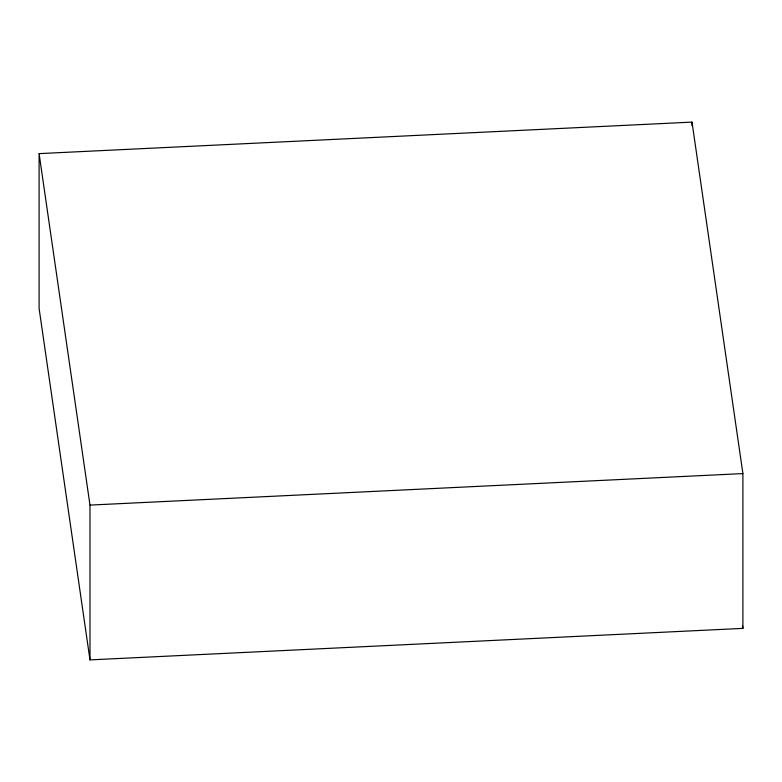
<?xml version="1.0" encoding="UTF-8"?>
<svg xmlns="http://www.w3.org/2000/svg" width="782" height="782" viewBox="0 0 782 782"><rect width="100%" height="100%" fill="white"/><g stroke="black" fill="none" stroke-linecap="round" stroke-linejoin="round"><path stroke-width="1.17" d="M39.1 153.624L692.011 122.109L742.9 473.589L742.9 628.376L89.989 659.891L39.1 308.411L39.1 153.624L89.989 505.094L89.989 659.891M89.989 505.094L742.9 473.589M742.548 625.962L742.9 628.376M692.011 122.109L692.011 125.765"/></g></svg>
